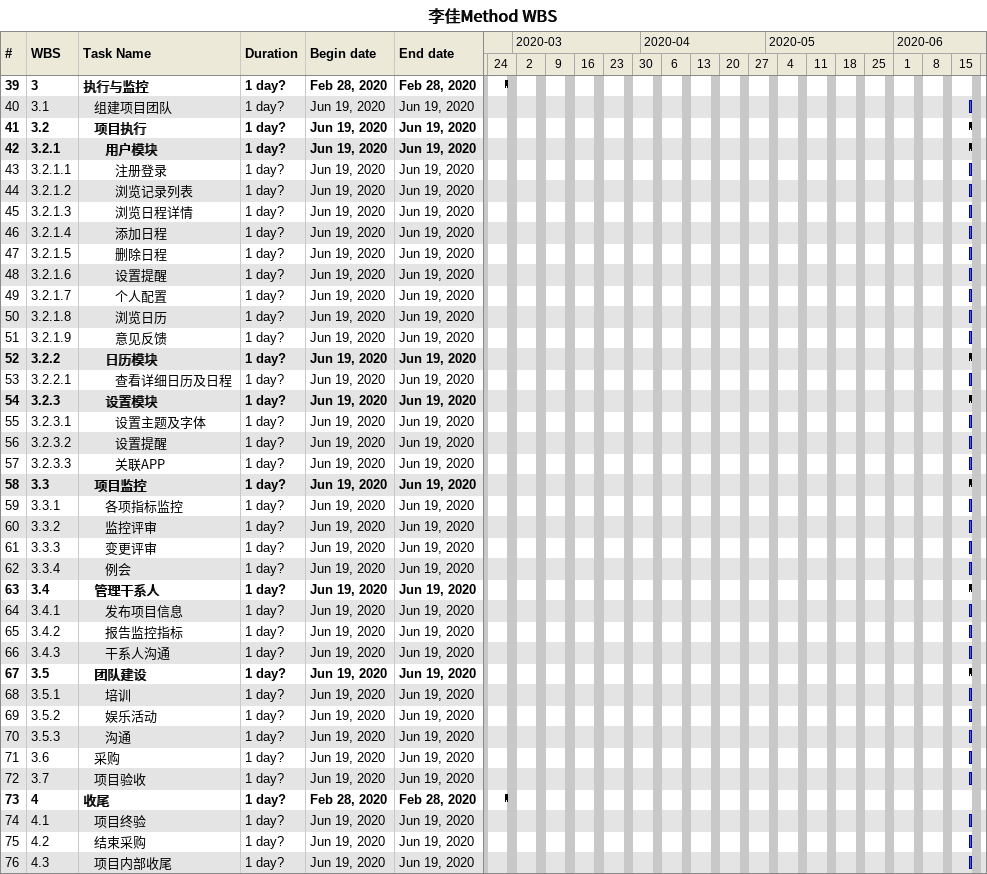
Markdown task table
李佳Method WBS

| ID | WBS | Task | Duration | Start | Finish |
|---|---|---|---|---|---|
| 39 | 3 | **执行与监控** | 1d? | 2020-02-28 | 2020-02-28 |
| 40 | 3.1 | 组建项目团队 | 1d? | 2020-06-19 | 2020-06-19 |
| 41 | 3.2 | **项目执行** | 1d? | 2020-06-19 | 2020-06-19 |
| 42 | 3.2.1 | **用户模块** | 1d? | 2020-06-19 | 2020-06-19 |
| 43 | 3.2.1.1 | 注册登录 | 1d? | 2020-06-19 | 2020-06-19 |
| 44 | 3.2.1.2 | 浏览记录列表 | 1d? | 2020-06-19 | 2020-06-19 |
| 45 | 3.2.1.3 | 浏览日程详情 | 1d? | 2020-06-19 | 2020-06-19 |
| 46 | 3.2.1.4 | 添加日程 | 1d? | 2020-06-19 | 2020-06-19 |
| 47 | 3.2.1.5 | 删除日程 | 1d? | 2020-06-19 | 2020-06-19 |
| 48 | 3.2.1.6 | 设置提醒 | 1d? | 2020-06-19 | 2020-06-19 |
| 49 | 3.2.1.7 | 个人配置 | 1d? | 2020-06-19 | 2020-06-19 |
| 50 | 3.2.1.8 | 浏览日历 | 1d? | 2020-06-19 | 2020-06-19 |
| 51 | 3.2.1.9 | 意见反馈 | 1d? | 2020-06-19 | 2020-06-19 |
| 52 | 3.2.2 | **日历模块** | 1d? | 2020-06-19 | 2020-06-19 |
| 53 | 3.2.2.1 | 查看详细日历及日程 | 1d? | 2020-06-19 | 2020-06-19 |
| 54 | 3.2.3 | **设置模块** | 1d? | 2020-06-19 | 2020-06-19 |
| 55 | 3.2.3.1 | 设置主题及字体 | 1d? | 2020-06-19 | 2020-06-19 |
| 56 | 3.2.3.2 | 设置提醒 | 1d? | 2020-06-19 | 2020-06-19 |
| 57 | 3.2.3.3 | 关联APP | 1d? | 2020-06-19 | 2020-06-19 |
| 58 | 3.3 | **项目监控** | 1d? | 2020-06-19 | 2020-06-19 |
| 59 | 3.3.1 | 各项指标监控 | 1d? | 2020-06-19 | 2020-06-19 |
| 60 | 3.3.2 | 监控评审 | 1d? | 2020-06-19 | 2020-06-19 |
| 61 | 3.3.3 | 变更评审 | 1d? | 2020-06-19 | 2020-06-19 |
| 62 | 3.3.4 | 例会 | 1d? | 2020-06-19 | 2020-06-19 |
| 63 | 3.4 | **管理干系人** | 1d? | 2020-06-19 | 2020-06-19 |
| 64 | 3.4.1 | 发布项目信息 | 1d? | 2020-06-19 | 2020-06-19 |
| 65 | 3.4.2 | 报告监控指标 | 1d? | 2020-06-19 | 2020-06-19 |
| 66 | 3.4.3 | 干系人沟通 | 1d? | 2020-06-19 | 2020-06-19 |
| 67 | 3.5 | **团队建设** | 1d? | 2020-06-19 | 2020-06-19 |
| 68 | 3.5.1 | 培训 | 1d? | 2020-06-19 | 2020-06-19 |
| 69 | 3.5.2 | 娱乐活动 | 1d? | 2020-06-19 | 2020-06-19 |
| 70 | 3.5.3 | 沟通 | 1d? | 2020-06-19 | 2020-06-19 |
| 71 | 3.6 | 采购 | 1d? | 2020-06-19 | 2020-06-19 |
| 72 | 3.7 | 项目验收 | 1d? | 2020-06-19 | 2020-06-19 |
| 73 | 4 | **收尾** | 1d? | 2020-02-28 | 2020-02-28 |
| 74 | 4.1 | 项目终验 | 1d? | 2020-06-19 | 2020-06-19 |
| 75 | 4.2 | 结束采购 | 1d? | 2020-06-19 | 2020-06-19 |
| 76 | 4.3 | 项目内部收尾 | 1d? | 2020-06-19 | 2020-06-19 |
